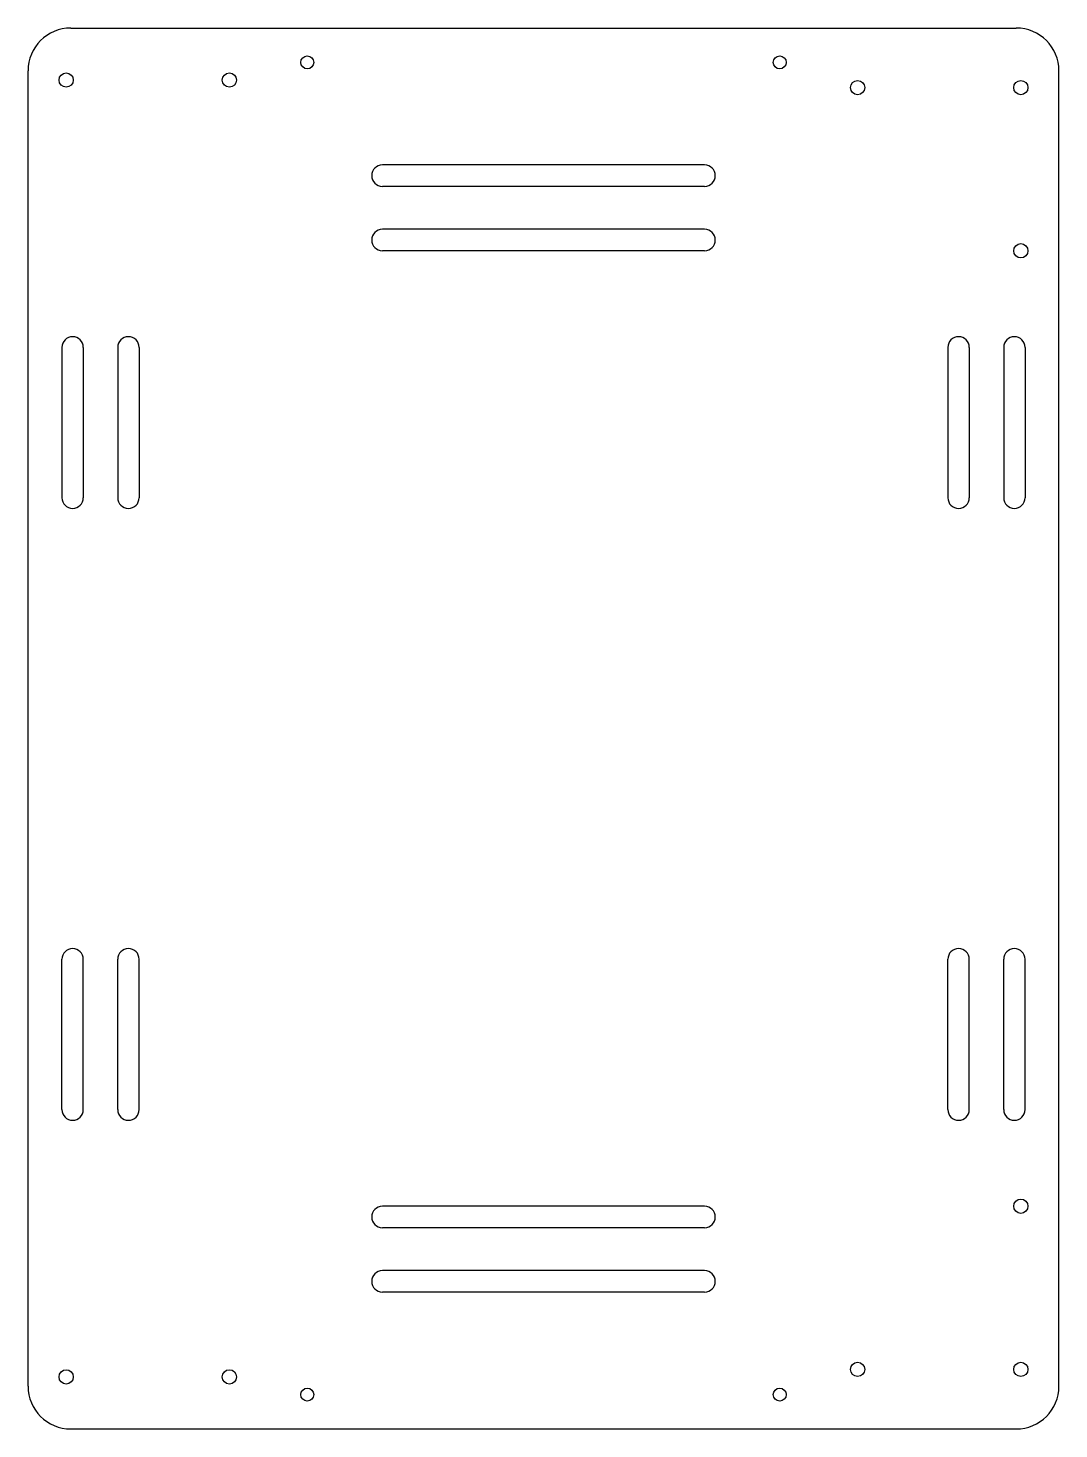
# Model space of a CAD drawing. Extents: x -0.152 to 0.152, y -0.11 to 0.305.
import ezdxf

# ---------------------------------------------------------------- set-up
doc = ezdxf.new("R2010")
doc.units = 0
doc.layers.add('VISIBLE', color=7, linetype='CONTINUOUS')

msp = doc.modelspace()

# ---------------------------------------------------------------- linework, layer by layer
at = {"layer": 'VISIBLE'}
for p, q in [((-0.1397, 0.30481), (0.1397, 0.30481)), ((-0.1524, -0.09682), (-0.1524, 0.29211)), ((0.1524, -0.09682), (0.1524, 0.29211)), ((0.04763, 0.26433), (-0.04763, 0.26433)), ((0.04763, 0.25798), (-0.04763, 0.25798)), ((0.04763, 0.24528), (-0.04763, 0.24528)), ((0.04763, 0.23893), (-0.04763, 0.23893)), ((-0.1424, 0.21036), (-0.1424, 0.16591)), ((-0.13605, 0.21036), (-0.13605, 0.16591)), ((-0.12589, 0.21036), (-0.12589, 0.16591)), ((-0.11954, 0.21036), (-0.11954, 0.16591)), ((0.11954, 0.21036), (0.11954, 0.16591)), ((0.12589, 0.21036), (0.12589, 0.16591)), ((0.13605, 0.21036), (0.13605, 0.16591)), ((0.1424, 0.21036), (0.1424, 0.16591)), ((-0.1424, -0.01507), (-0.1424, 0.02938)), ((-0.13605, -0.01507), (-0.13605, 0.02938)), ((-0.12589, -0.01507), (-0.12589, 0.02938)), ((-0.11954, -0.01507), (-0.11954, 0.02938)), ((0.11954, -0.01507), (0.11954, 0.02938)), ((0.12589, -0.01507), (0.12589, 0.02938)), ((0.13605, -0.01507), (0.13605, 0.02938)), ((0.1424, -0.01507), (0.1424, 0.02938)), ((0.04763, -0.04364), (-0.04763, -0.04364)), ((0.04763, -0.04999), (-0.04763, -0.04999)), ((0.04763, -0.06269), (-0.04763, -0.06269)), ((0.04763, -0.06904), (-0.04763, -0.06904)), ((-0.1397, -0.10952), (0.1397, -0.10952))]:
    msp.add_line(p, q, dxfattribs=at)
for centre, radius in [((-0.06985, 0.29465), 0.00191), ((0.06985, 0.29465), 0.00191), ((-0.14113, 0.28942), 0.00211), ((-0.09287, 0.28942), 0.00211), ((0.09287, 0.28719), 0.00211), ((0.14113, 0.28719), 0.00211), ((0.14113, 0.23893), 0.00211), ((0.14113, -0.04364), 0.00211), ((0.09287, -0.0919), 0.00211), ((0.14113, -0.0919), 0.00211), ((-0.14113, -0.09412), 0.00211), ((-0.09287, -0.09412), 0.00211), ((-0.06985, -0.09936), 0.00191), ((0.06985, -0.09936), 0.00191)]:
    msp.add_circle(centre, radius, dxfattribs=at)
for centre, radius, start, end in [((-0.1397, 0.29211), 0.0127, 90, 180), ((0.1397, 0.29211), 0.0127, 0, 90), ((-0.04763, 0.26116), 0.00317, 90, 270), ((0.04763, 0.26116), 0.00317, 270, 90), ((-0.04763, 0.24211), 0.00317, 90, 270), ((0.04763, 0.24211), 0.00317, 270, 90), ((-0.13922, 0.21036), 0.00317, 0, 180), ((-0.12271, 0.21036), 0.00317, 0, 180), ((0.12271, 0.21036), 0.00317, 0, 180), ((0.13922, 0.21036), 0.00317, 0, 180), ((-0.13922, 0.16591), 0.00317, 180, 0), ((-0.12271, 0.16591), 0.00317, 180, 0), ((0.12271, 0.16591), 0.00317, 180, 0), ((0.13922, 0.16591), 0.00317, 180, 0), ((-0.13922, 0.02938), 0.00317, 0, 180), ((-0.12271, 0.02938), 0.00317, 0, 180), ((0.12271, 0.02938), 0.00317, 0, 180), ((0.13922, 0.02938), 0.00317, 0, 180), ((-0.13922, -0.01507), 0.00317, 180, 0), ((-0.12271, -0.01507), 0.00317, 180, 0), ((0.12271, -0.01507), 0.00317, 180, 0), ((0.13922, -0.01507), 0.00317, 180, 0), ((-0.04763, -0.04682), 0.00317, 90, 270), ((0.04763, -0.04682), 0.00317, 270, 90), ((-0.04763, -0.06587), 0.00317, 90, 270), ((0.04763, -0.06587), 0.00317, 270, 90), ((-0.1397, -0.09682), 0.0127, 180, 270), ((0.1397, -0.09682), 0.0127, 270, 0)]:
    msp.add_arc(centre, radius, start, end, dxfattribs=at)

doc.saveas('drawing.dxf')
